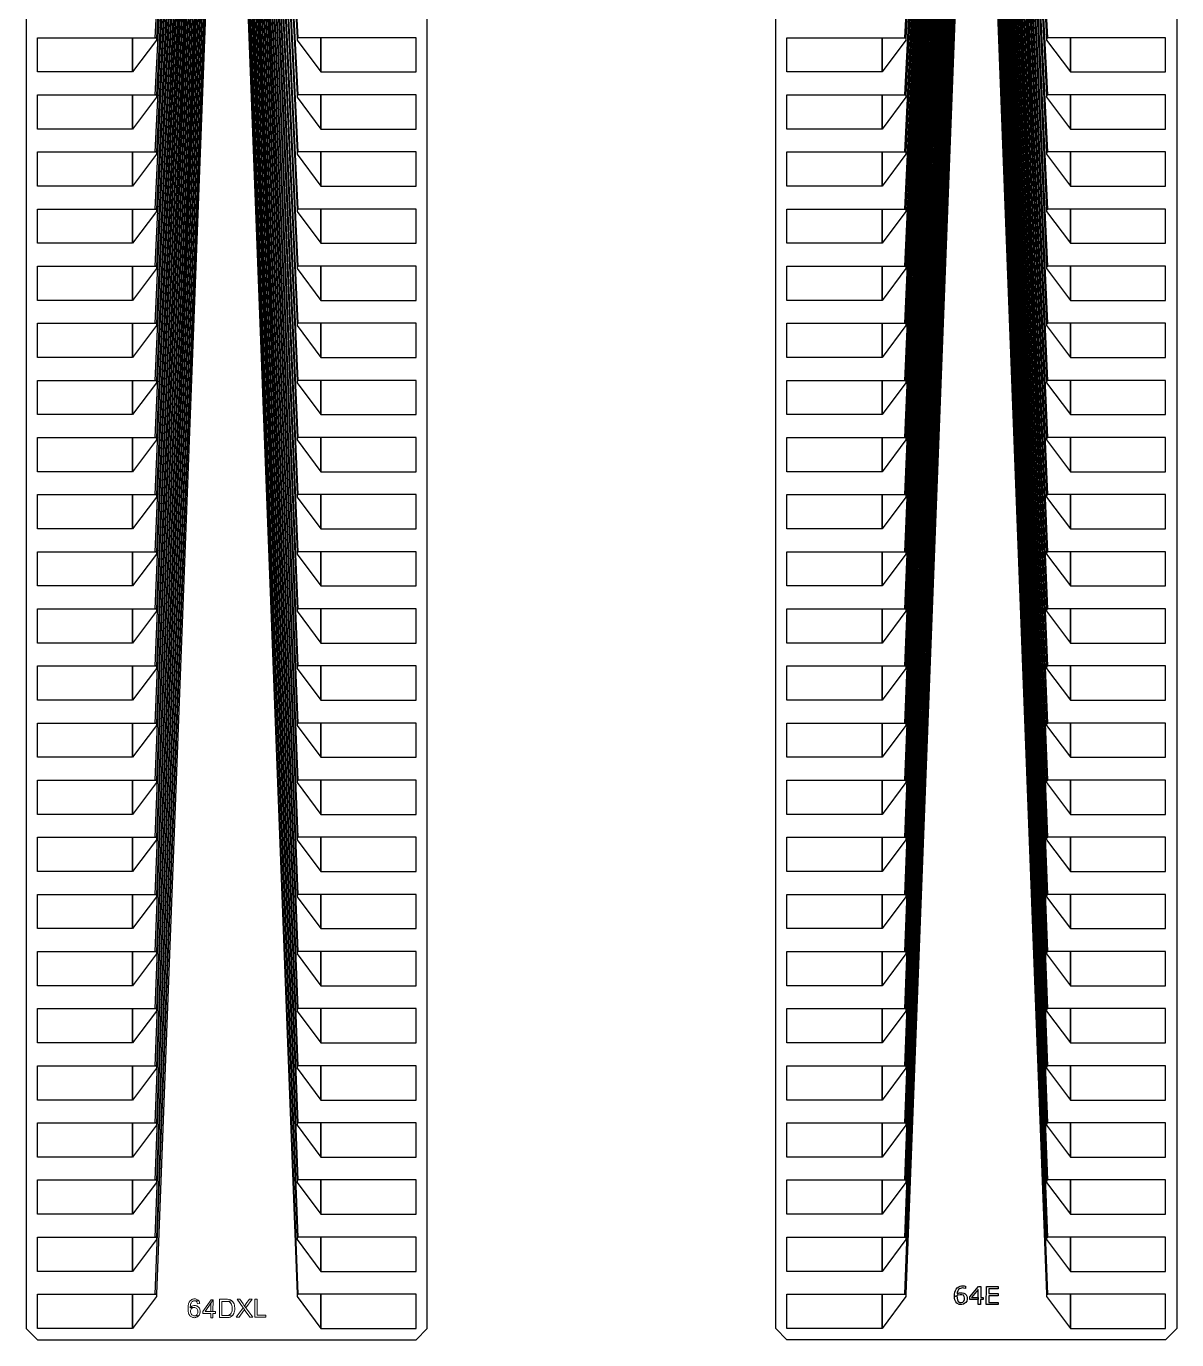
# Model space of a CAD drawing. Header units: inches. Extents: x 106592 to 209533, y 57057 to 74911.
# Drawn here: x 115401 to 117449, y 57217 to 59554 of the extents above; entities that cross this region are included whole.
import ezdxf

# ---------------------------------------------------------------- set-up
doc = ezdxf.new("R2010")
doc.units = ezdxf.units.IN
doc.header["$MEASUREMENT"] = 0
for name, color, linetype in [('metal', 221, 'Continuous'), ('nitride window', 40, 'Continuous'), ('profile', 140, 'Continuous')]:
    doc.layers.add(name, color=color, linetype=linetype)

msp = doc.modelspace()

# ---------------------------------------------------------------- linework, layer by layer
at = {"layer": 'metal'}
for points in [[(115723.8, 60537.8), (115725.4, 60537.8), (115633.1, 58314.4), (115631, 58314.4)], [(115633.1, 58416), (115631, 58416), (115720.6, 60537.8), (115722.2, 60537.8)], [(115717.4, 60537.8), (115719, 60537.8), (115633.1, 58517.6), (115631, 58517.6)], [(115633.1, 58619.3), (115631, 58619.3), (115714.2, 60537.8), (115715.8, 60537.8)], [(115633.1, 58720.9), (115631, 58720.9), (115711, 60537.8), (115712.6, 60537.8)], [(115707.8, 60537.8), (115709.4, 60537.8), (115633.1, 58822.5), (115631, 58822.5)], [(115727, 60537.8), (115728.6, 60537.8), (115633.1, 58212.8), (115631, 58212.8)], [(115730.2, 60537.8), (115731.8, 60537.8), (115633.1, 58111.2), (115631, 58111.2)], [(115755.8, 60537.8), (115757.4, 60537.8), (115633.1, 57298.4), (115631, 57298.4)], [(115752.6, 60537.8), (115754.2, 60537.8), (115633.1, 57400), (115631, 57400)], [(115733.4, 60537.8), (115735, 60537.8), (115633.1, 58009.6), (115631, 58009.6)], [(115633.1, 57908), (115631, 57908), (115736.6, 60537.8), (115738.2, 60537.8)], [(115633.1, 57806.4), (115631, 57806.4), (115739.8, 60537.8), (115741.4, 60537.8)], [(115633.1, 57603.2), (115631, 57603.2), (115746.2, 60537.8), (115747.8, 60537.8)], [(115749.4, 60537.8), (115751, 60537.8), (115633.1, 57501.6), (115631, 57501.6)], [(115698.2, 60537.8), (115699.8, 60537.8), (115633.1, 59127.3), (115631, 59127.3)], [(115633.1, 59228.9), (115631, 59228.9), (115695, 60537.8), (115696.6, 60537.8)], [(115691.8, 60537.8), (115693.4, 60537.8), (115633.1, 59330.5), (115631, 59330.5)], [(115633.1, 59432.1), (115631, 59432.1), (115688.6, 60537.8), (115690.2, 60537.8)], [(115633.1, 59533.7), (115631, 59533.7), (115685.4, 60537.8), (115687, 60537.8)], [(115701.4, 60537.8), (115703, 60537.8), (115633.1, 59025.7), (115631, 59025.7)], [(115704.6, 60537.8), (115706.2, 60537.8), (115633.1, 58924.1), (115631, 58924.1)], [(115743, 60537.8), (115744.6, 60537.8), (115633.1, 57704.8), (115631, 57704.8)], [(115760.6, 60537.8), (115759, 60537.8), (115883.4, 57298.4), (115885.5, 57298.4)], [(115763.8, 60537.8), (115762.2, 60537.8), (115883.4, 57400), (115885.5, 57400)], [(115767, 60537.8), (115765.4, 60537.8), (115883.4, 57501.6), (115885.5, 57501.6)], [(115883.4, 57603.2), (115885.5, 57603.2), (115770.2, 60537.8), (115768.6, 60537.8)], [(115773.4, 60537.8), (115771.8, 60537.8), (115883.4, 57704.8), (115885.5, 57704.8)], [(115883.4, 57806.4), (115885.5, 57806.4), (115776.6, 60537.8), (115775, 60537.8)], [(115883.4, 57908), (115885.5, 57908), (115779.8, 60537.8), (115778.2, 60537.8)], [(115783, 60537.8), (115781.4, 60537.8), (115883.4, 58009.6), (115885.5, 58009.6)], [(115786.2, 60537.8), (115784.6, 60537.8), (115883.4, 58111.2), (115885.5, 58111.2)], [(115789.4, 60537.8), (115787.8, 60537.8), (115883.4, 58212.8), (115885.5, 58212.8)], [(115792.6, 60537.8), (115791, 60537.8), (115883.4, 58314.4), (115885.5, 58314.4)], [(115883.4, 58416), (115885.5, 58416), (115795.8, 60537.8), (115794.2, 60537.8)], [(115799, 60537.8), (115797.4, 60537.8), (115883.4, 58517.6), (115885.5, 58517.6)], [(115883.4, 58619.3), (115885.5, 58619.3), (115802.2, 60537.8), (115800.6, 60537.8)], [(115883.4, 58720.9), (115885.5, 58720.9), (115805.4, 60537.8), (115803.8, 60537.8)], [(115808.6, 60537.8), (115807, 60537.8), (115883.4, 58822.5), (115885.5, 58822.5)], [(115811.8, 60537.8), (115810.2, 60537.8), (115883.4, 58924.1), (115885.5, 58924.1)], [(115815, 60537.8), (115813.4, 60537.8), (115883.4, 59025.7), (115885.5, 59025.7)], [(115818.2, 60537.8), (115816.6, 60537.8), (115883.4, 59127.3), (115885.5, 59127.3)], [(115883.4, 59228.9), (115885.5, 59228.9), (115821.4, 60537.8), (115819.8, 60537.8)], [(115824.6, 60537.8), (115823, 60537.8), (115883.4, 59330.5), (115885.5, 59330.5)], [(115883.4, 59432.1), (115885.5, 59432.1), (115827.8, 60537.8), (115826.2, 60537.8)], [(115883.4, 59533.7), (115885.5, 59533.7), (115831, 60537.8), (115829.4, 60537.8)], [(117057.7, 60537.8), (117059.3, 60537.8), (116967, 58314.4), (116964.9, 58314.4)], [(116967, 58416), (116964.9, 58416), (117054.5, 60537.8), (117056.1, 60537.8)], [(117051.3, 60537.8), (117052.9, 60537.8), (116967, 58517.6), (116964.9, 58517.6)], [(116967, 58619.3), (116964.9, 58619.3), (117048.1, 60537.8), (117049.7, 60537.8)], [(116967, 58720.9), (116964.9, 58720.9), (117044.9, 60537.8), (117046.5, 60537.8)], [(117041.7, 60537.8), (117043.3, 60537.8), (116967, 58822.5), (116964.9, 58822.5)], [(117060.9, 60537.8), (117062.5, 60537.8), (116967, 58212.8), (116964.9, 58212.8)], [(117064.1, 60537.8), (117065.7, 60537.8), (116967, 58111.2), (116964.9, 58111.2)], [(117089.7, 60537.8), (117091.3, 60537.8), (116967, 57298.4), (116964.9, 57298.4)], [(117086.5, 60537.8), (117088.1, 60537.8), (116967, 57400), (116964.9, 57400)], [(117067.3, 60537.8), (117068.9, 60537.8), (116967, 58009.6), (116964.9, 58009.6)], [(116967, 57908), (116964.9, 57908), (117070.5, 60537.8), (117072.1, 60537.8)], [(116967, 57806.4), (116964.9, 57806.4), (117073.7, 60537.8), (117075.3, 60537.8)], [(117076.9, 60537.8), (117078.5, 60537.8), (116967, 57704.8), (116964.9, 57704.8)], [(116967, 57603.2), (116964.9, 57603.2), (117080.1, 60537.8), (117081.7, 60537.8)], [(117083.3, 60537.8), (117084.9, 60537.8), (116967, 57501.6), (116964.9, 57501.6)], [(117032.1, 60537.8), (117033.7, 60537.8), (116967, 59127.3), (116964.9, 59127.3)], [(116967, 59228.9), (116964.9, 59228.9), (117028.9, 60537.8), (117030.5, 60537.8)], [(117025.7, 60537.8), (117027.3, 60537.8), (116967, 59330.5), (116964.9, 59330.5)], [(116967, 59432.1), (116964.9, 59432.1), (117022.5, 60537.8), (117024.1, 60537.8)], [(116967, 59533.7), (116964.9, 59533.7), (117019.3, 60537.8), (117020.9, 60537.8)], [(117035.3, 60537.8), (117036.9, 60537.8), (116967, 59025.7), (116964.9, 59025.7)], [(117038.5, 60537.8), (117040.1, 60537.8), (116967, 58924.1), (116964.9, 58924.1)], [(117094.5, 60537.8), (117092.9, 60537.8), (117217.3, 57298.4), (117219.4, 57298.4)], [(117097.7, 60537.8), (117096.1, 60537.8), (117217.3, 57400), (117219.4, 57400)], [(117100.9, 60537.8), (117099.3, 60537.8), (117217.3, 57501.6), (117219.4, 57501.6)], [(117217.3, 57603.2), (117219.4, 57603.2), (117104.1, 60537.8), (117102.5, 60537.8)], [(117107.3, 60537.8), (117105.7, 60537.8), (117217.3, 57704.8), (117219.4, 57704.8)], [(117217.3, 57806.4), (117219.4, 57806.4), (117110.5, 60537.8), (117108.9, 60537.8)], [(117217.3, 57908), (117219.4, 57908), (117113.7, 60537.8), (117112.1, 60537.8)], [(117116.9, 60537.8), (117115.3, 60537.8), (117217.3, 58009.6), (117219.4, 58009.6)], [(117120.1, 60537.8), (117118.5, 60537.8), (117217.3, 58111.2), (117219.4, 58111.2)], [(117123.3, 60537.8), (117121.7, 60537.8), (117217.3, 58212.8), (117219.4, 58212.8)], [(117126.5, 60537.8), (117124.9, 60537.8), (117217.3, 58314.4), (117219.4, 58314.4)], [(117217.3, 58416), (117219.4, 58416), (117129.7, 60537.8), (117128.1, 60537.8)], [(117132.9, 60537.8), (117131.3, 60537.8), (117217.3, 58517.6), (117219.4, 58517.6)], [(117217.3, 58619.3), (117219.4, 58619.3), (117136.1, 60537.8), (117134.5, 60537.8)], [(117217.3, 58720.9), (117219.4, 58720.9), (117139.3, 60537.8), (117137.7, 60537.8)], [(117142.5, 60537.8), (117140.9, 60537.8), (117217.3, 58822.5), (117219.4, 58822.5)], [(117145.7, 60537.8), (117144.1, 60537.8), (117217.3, 58924.1), (117219.4, 58924.1)], [(117148.9, 60537.8), (117147.3, 60537.8), (117217.3, 59025.7), (117219.4, 59025.7)], [(117152.1, 60537.8), (117150.5, 60537.8), (117217.3, 59127.3), (117219.4, 59127.3)], [(117217.3, 59228.9), (117219.4, 59228.9), (117155.3, 60537.8), (117153.7, 60537.8)], [(117158.5, 60537.8), (117156.9, 60537.8), (117217.3, 59330.5), (117219.4, 59330.5)], [(117217.3, 59432.1), (117219.4, 59432.1), (117161.7, 60537.8), (117160.1, 60537.8)], [(117217.3, 59533.7), (117219.4, 59533.7), (117164.9, 60537.8), (117163.3, 60537.8)], [(115421.4, 59533.7), (115590.8, 59533.7), (115590.8, 59472.7), (115421.4, 59472.7)], [(115590.8, 59472.7), (115590.8, 59533.7), (115633.1, 59533.7), (115633.1, 59529.5), (115590.8, 59472.7)], [(115925.7, 59472.7), (115925.7, 59533.7), (115883.4, 59533.7), (115883.4, 59529.5), (115925.7, 59472.7)], [(116095.1, 59533.7), (115925.7, 59533.7), (115925.7, 59472.7), (116095.1, 59472.7)], [(116755.3, 59533.7), (116924.6, 59533.7), (116924.6, 59472.7), (116755.3, 59472.7)], [(116924.6, 59472.7), (116924.6, 59533.7), (116967, 59533.7), (116967, 59529.5), (116924.6, 59472.7)], [(117259.6, 59472.7), (117259.6, 59533.7), (117217.3, 59533.7), (117217.3, 59529.5), (117259.6, 59472.7)], [(117428.9, 59533.7), (117259.6, 59533.7), (117259.6, 59472.7), (117428.9, 59472.7)], [(115421.4, 59432.1), (115590.8, 59432.1), (115590.8, 59371.1), (115421.4, 59371.1)], [(115590.8, 59371.1), (115590.8, 59432.1), (115633.1, 59432.1), (115633.1, 59427.8), (115590.8, 59371.1)], [(115925.7, 59371.1), (115925.7, 59432.1), (115883.4, 59432.1), (115883.4, 59427.8), (115925.7, 59371.1)], [(116095.1, 59432.1), (115925.7, 59432.1), (115925.7, 59371.1), (116095.1, 59371.1)], [(116755.3, 59432.1), (116924.6, 59432.1), (116924.6, 59371.1), (116755.3, 59371.1)], [(116924.6, 59371.1), (116924.6, 59432.1), (116967, 59432.1), (116967, 59427.8), (116924.6, 59371.1)], [(117259.6, 59371.1), (117259.6, 59432.1), (117217.3, 59432.1), (117217.3, 59427.8), (117259.6, 59371.1)], [(117428.9, 59432.1), (117259.6, 59432.1), (117259.6, 59371.1), (117428.9, 59371.1)], [(115421.4, 59330.5), (115590.8, 59330.5), (115590.8, 59269.5), (115421.4, 59269.5)], [(115590.8, 59269.5), (115590.8, 59330.5), (115633.1, 59330.5), (115633.1, 59326.2), (115590.8, 59269.5)], [(115925.7, 59269.5), (115925.7, 59330.5), (115883.4, 59330.5), (115883.4, 59326.2), (115925.7, 59269.5)], [(116095.1, 59330.5), (115925.7, 59330.5), (115925.7, 59269.5), (116095.1, 59269.5)], [(116755.3, 59330.5), (116924.6, 59330.5), (116924.6, 59269.5), (116755.3, 59269.5)], [(116924.6, 59269.5), (116924.6, 59330.5), (116967, 59330.5), (116967, 59326.2), (116924.6, 59269.5)], [(117259.6, 59269.5), (117259.6, 59330.5), (117217.3, 59330.5), (117217.3, 59326.2), (117259.6, 59269.5)], [(117428.9, 59330.5), (117259.6, 59330.5), (117259.6, 59269.5), (117428.9, 59269.5)], [(115421.4, 59228.9), (115590.8, 59228.9), (115590.8, 59167.9), (115421.4, 59167.9)], [(115590.8, 59167.9), (115590.8, 59228.9), (115633.1, 59228.9), (115633.1, 59224.6), (115590.8, 59167.9)], [(115925.7, 59167.9), (115925.7, 59228.9), (115883.4, 59228.9), (115883.4, 59224.6), (115925.7, 59167.9)], [(116095.1, 59228.9), (115925.7, 59228.9), (115925.7, 59167.9), (116095.1, 59167.9)], [(116755.3, 59228.9), (116924.6, 59228.9), (116924.6, 59167.9), (116755.3, 59167.9)], [(116924.6, 59167.9), (116924.6, 59228.9), (116967, 59228.9), (116967, 59224.6), (116924.6, 59167.9)], [(117259.6, 59167.9), (117259.6, 59228.9), (117217.3, 59228.9), (117217.3, 59224.6), (117259.6, 59167.9)], [(117428.9, 59228.9), (117259.6, 59228.9), (117259.6, 59167.9), (117428.9, 59167.9)], [(115421.4, 59127.3), (115590.8, 59127.3), (115590.8, 59066.3), (115421.4, 59066.3)], [(115590.8, 59066.3), (115590.8, 59127.3), (115633.1, 59127.3), (115633.1, 59123), (115590.8, 59066.3)], [(115925.7, 59066.3), (115925.7, 59127.3), (115883.4, 59127.3), (115883.4, 59123), (115925.7, 59066.3)], [(116095.1, 59127.3), (115925.7, 59127.3), (115925.7, 59066.3), (116095.1, 59066.3)], [(116755.3, 59127.3), (116924.6, 59127.3), (116924.6, 59066.3), (116755.3, 59066.3)], [(116924.6, 59066.3), (116924.6, 59127.3), (116967, 59127.3), (116967, 59123), (116924.6, 59066.3)], [(117259.6, 59066.3), (117259.6, 59127.3), (117217.3, 59127.3), (117217.3, 59123), (117259.6, 59066.3)], [(117428.9, 59127.3), (117259.6, 59127.3), (117259.6, 59066.3), (117428.9, 59066.3)], [(115421.4, 59025.7), (115590.8, 59025.7), (115590.8, 58964.7), (115421.4, 58964.7)], [(115590.8, 58964.7), (115590.8, 59025.7), (115633.1, 59025.7), (115633.1, 59021.4), (115590.8, 58964.7)], [(115925.7, 58964.7), (115925.7, 59025.7), (115883.4, 59025.7), (115883.4, 59021.4), (115925.7, 58964.7)], [(116095.1, 59025.7), (115925.7, 59025.7), (115925.7, 58964.7), (116095.1, 58964.7)], [(116755.3, 59025.7), (116924.6, 59025.7), (116924.6, 58964.7), (116755.3, 58964.7)], [(116924.6, 58964.7), (116924.6, 59025.7), (116967, 59025.7), (116967, 59021.4), (116924.6, 58964.7)], [(117259.6, 58964.7), (117259.6, 59025.7), (117217.3, 59025.7), (117217.3, 59021.4), (117259.6, 58964.7)], [(117428.9, 59025.7), (117259.6, 59025.7), (117259.6, 58964.7), (117428.9, 58964.7)], [(115421.4, 58924.1), (115590.8, 58924.1), (115590.8, 58863.1), (115421.4, 58863.1)], [(115590.8, 58863.1), (115590.8, 58924.1), (115633.1, 58924.1), (115633.1, 58919.8), (115590.8, 58863.1)], [(115925.7, 58863.1), (115925.7, 58924.1), (115883.4, 58924.1), (115883.4, 58919.8), (115925.7, 58863.1)], [(116095.1, 58924.1), (115925.7, 58924.1), (115925.7, 58863.1), (116095.1, 58863.1)], [(116755.3, 58924.1), (116924.6, 58924.1), (116924.6, 58863.1), (116755.3, 58863.1)], [(116924.6, 58863.1), (116924.6, 58924.1), (116967, 58924.1), (116967, 58919.8), (116924.6, 58863.1)], [(117259.6, 58863.1), (117259.6, 58924.1), (117217.3, 58924.1), (117217.3, 58919.8), (117259.6, 58863.1)], [(117428.9, 58924.1), (117259.6, 58924.1), (117259.6, 58863.1), (117428.9, 58863.1)], [(115421.4, 58822.5), (115590.8, 58822.5), (115590.8, 58761.5), (115421.4, 58761.5)], [(115590.8, 58761.5), (115590.8, 58822.5), (115633.1, 58822.5), (115633.1, 58818.2), (115590.8, 58761.5)], [(115925.7, 58761.5), (115925.7, 58822.5), (115883.4, 58822.5), (115883.4, 58818.2), (115925.7, 58761.5)], [(116095.1, 58822.5), (115925.7, 58822.5), (115925.7, 58761.5), (116095.1, 58761.5)], [(116755.3, 58822.5), (116924.6, 58822.5), (116924.6, 58761.5), (116755.3, 58761.5)], [(116924.6, 58761.5), (116924.6, 58822.5), (116967, 58822.5), (116967, 58818.2), (116924.6, 58761.5)], [(117259.6, 58761.5), (117259.6, 58822.5), (117217.3, 58822.5), (117217.3, 58818.2), (117259.6, 58761.5)], [(117428.9, 58822.5), (117259.6, 58822.5), (117259.6, 58761.5), (117428.9, 58761.5)], [(115421.4, 58720.9), (115590.8, 58720.9), (115590.8, 58659.9), (115421.4, 58659.9)], [(115590.8, 58659.9), (115590.8, 58720.9), (115633.1, 58720.9), (115633.1, 58716.6), (115590.8, 58659.9)], [(115925.7, 58659.9), (115925.7, 58720.9), (115883.4, 58720.9), (115883.4, 58716.6), (115925.7, 58659.9)], [(116095.1, 58720.9), (115925.7, 58720.9), (115925.7, 58659.9), (116095.1, 58659.9)], [(116755.3, 58720.9), (116924.6, 58720.9), (116924.6, 58659.9), (116755.3, 58659.9)], [(116924.6, 58659.9), (116924.6, 58720.9), (116967, 58720.9), (116967, 58716.6), (116924.6, 58659.9)], [(117259.6, 58659.9), (117259.6, 58720.9), (117217.3, 58720.9), (117217.3, 58716.6), (117259.6, 58659.9)], [(117428.9, 58720.9), (117259.6, 58720.9), (117259.6, 58659.9), (117428.9, 58659.9)], [(115421.4, 58619.3), (115590.8, 58619.3), (115590.8, 58558.3), (115421.4, 58558.3)], [(115590.8, 58558.3), (115590.8, 58619.3), (115633.1, 58619.3), (115633.1, 58615), (115590.8, 58558.3)], [(115925.7, 58558.3), (115925.7, 58619.3), (115883.4, 58619.3), (115883.4, 58615), (115925.7, 58558.3)], [(116095.1, 58619.3), (115925.7, 58619.3), (115925.7, 58558.3), (116095.1, 58558.3)], [(116755.3, 58619.3), (116924.6, 58619.3), (116924.6, 58558.3), (116755.3, 58558.3)], [(116924.6, 58558.3), (116924.6, 58619.3), (116967, 58619.3), (116967, 58615), (116924.6, 58558.3)], [(117259.6, 58558.3), (117259.6, 58619.3), (117217.3, 58619.3), (117217.3, 58615), (117259.6, 58558.3)], [(117428.9, 58619.3), (117259.6, 58619.3), (117259.6, 58558.3), (117428.9, 58558.3)], [(115421.4, 58517.6), (115590.8, 58517.6), (115590.8, 58456.7), (115421.4, 58456.7)], [(115590.8, 58456.7), (115590.8, 58517.6), (115633.1, 58517.6), (115633.1, 58513.4), (115590.8, 58456.7)], [(115925.7, 58456.7), (115925.7, 58517.6), (115883.4, 58517.6), (115883.4, 58513.4), (115925.7, 58456.7)], [(116095.1, 58517.6), (115925.7, 58517.6), (115925.7, 58456.7), (116095.1, 58456.7)], [(116755.3, 58517.6), (116924.6, 58517.6), (116924.6, 58456.7), (116755.3, 58456.7)], [(116924.6, 58456.7), (116924.6, 58517.6), (116967, 58517.6), (116967, 58513.4), (116924.6, 58456.7)], [(117259.6, 58456.7), (117259.6, 58517.6), (117217.3, 58517.6), (117217.3, 58513.4), (117259.6, 58456.7)], [(117428.9, 58517.6), (117259.6, 58517.6), (117259.6, 58456.7), (117428.9, 58456.7)], [(115421.4, 58416), (115590.8, 58416), (115590.8, 58355.1), (115421.4, 58355.1)], [(115590.8, 58355.1), (115590.8, 58416), (115633.1, 58416), (115633.1, 58411.8), (115590.8, 58355.1)], [(115925.7, 58355.1), (115925.7, 58416), (115883.4, 58416), (115883.4, 58411.8), (115925.7, 58355.1)], [(116095.1, 58416), (115925.7, 58416), (115925.7, 58355.1), (116095.1, 58355.1)], [(116755.3, 58416), (116924.6, 58416), (116924.6, 58355.1), (116755.3, 58355.1)], [(116924.6, 58355.1), (116924.6, 58416), (116967, 58416), (116967, 58411.8), (116924.6, 58355.1)], [(117259.6, 58355.1), (117259.6, 58416), (117217.3, 58416), (117217.3, 58411.8), (117259.6, 58355.1)], [(117428.9, 58416), (117259.6, 58416), (117259.6, 58355.1), (117428.9, 58355.1)], [(115421.4, 58314.4), (115590.8, 58314.4), (115590.8, 58253.5), (115421.4, 58253.5)], [(115590.8, 58253.5), (115590.8, 58314.4), (115633.1, 58314.4), (115633.1, 58310.2), (115590.8, 58253.5)], [(115925.7, 58253.5), (115925.7, 58314.4), (115883.4, 58314.4), (115883.4, 58310.2), (115925.7, 58253.5)], [(116095.1, 58314.4), (115925.7, 58314.4), (115925.7, 58253.5), (116095.1, 58253.5)], [(116755.3, 58314.4), (116924.6, 58314.4), (116924.6, 58253.5), (116755.3, 58253.5)], [(116924.6, 58253.5), (116924.6, 58314.4), (116967, 58314.4), (116967, 58310.2), (116924.6, 58253.5)], [(117259.6, 58253.5), (117259.6, 58314.4), (117217.3, 58314.4), (117217.3, 58310.2), (117259.6, 58253.5)], [(117428.9, 58314.4), (117259.6, 58314.4), (117259.6, 58253.5), (117428.9, 58253.5)], [(115421.4, 58212.8), (115590.8, 58212.8), (115590.8, 58151.9), (115421.4, 58151.9)], [(115590.8, 58151.9), (115590.8, 58212.8), (115633.1, 58212.8), (115633.1, 58208.6), (115590.8, 58151.9)], [(115925.7, 58151.9), (115925.7, 58212.8), (115883.4, 58212.8), (115883.4, 58208.6), (115925.7, 58151.9)], [(116095.1, 58212.8), (115925.7, 58212.8), (115925.7, 58151.9), (116095.1, 58151.9)], [(116755.3, 58212.8), (116924.6, 58212.8), (116924.6, 58151.9), (116755.3, 58151.9)], [(116924.6, 58151.9), (116924.6, 58212.8), (116967, 58212.8), (116967, 58208.6), (116924.6, 58151.9)], [(117259.6, 58151.9), (117259.6, 58212.8), (117217.3, 58212.8), (117217.3, 58208.6), (117259.6, 58151.9)], [(117428.9, 58212.8), (117259.6, 58212.8), (117259.6, 58151.9), (117428.9, 58151.9)], [(115421.4, 58111.2), (115590.8, 58111.2), (115590.8, 58050.3), (115421.4, 58050.3)], [(115590.8, 58050.3), (115590.8, 58111.2), (115633.1, 58111.2), (115633.1, 58107), (115590.8, 58050.3)], [(115925.7, 58050.3), (115925.7, 58111.2), (115883.4, 58111.2), (115883.4, 58107), (115925.7, 58050.3)], [(116095.1, 58111.2), (115925.7, 58111.2), (115925.7, 58050.3), (116095.1, 58050.3)], [(116755.3, 58111.2), (116924.6, 58111.2), (116924.6, 58050.3), (116755.3, 58050.3)], [(116924.6, 58050.3), (116924.6, 58111.2), (116967, 58111.2), (116967, 58107), (116924.6, 58050.3)], [(117259.6, 58050.3), (117259.6, 58111.2), (117217.3, 58111.2), (117217.3, 58107), (117259.6, 58050.3)], [(117428.9, 58111.2), (117259.6, 58111.2), (117259.6, 58050.3), (117428.9, 58050.3)], [(115421.4, 58009.6), (115590.8, 58009.6), (115590.8, 57948.7), (115421.4, 57948.7)], [(115590.8, 57948.7), (115590.8, 58009.6), (115633.1, 58009.6), (115633.1, 58005.4), (115590.8, 57948.7)], [(115925.7, 57948.7), (115925.7, 58009.6), (115883.4, 58009.6), (115883.4, 58005.4), (115925.7, 57948.7)], [(116095.1, 58009.6), (115925.7, 58009.6), (115925.7, 57948.7), (116095.1, 57948.7)], [(116755.3, 58009.6), (116924.6, 58009.6), (116924.6, 57948.7), (116755.3, 57948.7)], [(116924.6, 57948.7), (116924.6, 58009.6), (116967, 58009.6), (116967, 58005.4), (116924.6, 57948.7)], [(117259.6, 57948.7), (117259.6, 58009.6), (117217.3, 58009.6), (117217.3, 58005.4), (117259.6, 57948.7)], [(117428.9, 58009.6), (117259.6, 58009.6), (117259.6, 57948.7), (117428.9, 57948.7)], [(115421.4, 57908), (115590.8, 57908), (115590.8, 57847.1), (115421.4, 57847.1)], [(115590.8, 57847.1), (115590.8, 57908), (115633.1, 57908), (115633.1, 57903.8), (115590.8, 57847.1)], [(115925.7, 57847.1), (115925.7, 57908), (115883.4, 57908), (115883.4, 57903.8), (115925.7, 57847.1)], [(116095.1, 57908), (115925.7, 57908), (115925.7, 57847.1), (116095.1, 57847.1)], [(116755.3, 57908), (116924.6, 57908), (116924.6, 57847.1), (116755.3, 57847.1)], [(116924.6, 57847.1), (116924.6, 57908), (116967, 57908), (116967, 57903.8), (116924.6, 57847.1)], [(117259.6, 57847.1), (117259.6, 57908), (117217.3, 57908), (117217.3, 57903.8), (117259.6, 57847.1)], [(117428.9, 57908), (117259.6, 57908), (117259.6, 57847.1), (117428.9, 57847.1)], [(115421.4, 57806.4), (115590.8, 57806.4), (115590.8, 57745.5), (115421.4, 57745.5)], [(115590.8, 57745.5), (115590.8, 57806.4), (115633.1, 57806.4), (115633.1, 57802.2), (115590.8, 57745.5)], [(115925.7, 57745.5), (115925.7, 57806.4), (115883.4, 57806.4), (115883.4, 57802.2), (115925.7, 57745.5)], [(116095.1, 57806.4), (115925.7, 57806.4), (115925.7, 57745.5), (116095.1, 57745.5)], [(116755.3, 57806.4), (116924.6, 57806.4), (116924.6, 57745.5), (116755.3, 57745.5)], [(116924.6, 57745.5), (116924.6, 57806.4), (116967, 57806.4), (116967, 57802.2), (116924.6, 57745.5)], [(117259.6, 57745.5), (117259.6, 57806.4), (117217.3, 57806.4), (117217.3, 57802.2), (117259.6, 57745.5)], [(117428.9, 57806.4), (117259.6, 57806.4), (117259.6, 57745.5), (117428.9, 57745.5)], [(115421.4, 57704.8), (115590.8, 57704.8), (115590.8, 57643.9), (115421.4, 57643.9)], [(115590.8, 57643.9), (115590.8, 57704.8), (115633.1, 57704.8), (115633.1, 57700.6), (115590.8, 57643.9)], [(115925.7, 57643.9), (115925.7, 57704.8), (115883.4, 57704.8), (115883.4, 57700.6), (115925.7, 57643.9)], [(116095.1, 57704.8), (115925.7, 57704.8), (115925.7, 57643.9), (116095.1, 57643.9)], [(116755.3, 57704.8), (116924.6, 57704.8), (116924.6, 57643.9), (116755.3, 57643.9)], [(116924.6, 57643.9), (116924.6, 57704.8), (116967, 57704.8), (116967, 57700.6), (116924.6, 57643.9)], [(117259.6, 57643.9), (117259.6, 57704.8), (117217.3, 57704.8), (117217.3, 57700.6), (117259.6, 57643.9)], [(117428.9, 57704.8), (117259.6, 57704.8), (117259.6, 57643.9), (117428.9, 57643.9)], [(115421.4, 57603.2), (115590.8, 57603.2), (115590.8, 57542.2), (115421.4, 57542.2)], [(115590.8, 57542.2), (115590.8, 57603.2), (115633.1, 57603.2), (115633.1, 57599), (115590.8, 57542.2)], [(115925.7, 57542.2), (115925.7, 57603.2), (115883.4, 57603.2), (115883.4, 57599), (115925.7, 57542.2)], [(116095.1, 57603.2), (115925.7, 57603.2), (115925.7, 57542.2), (116095.1, 57542.2)], [(116755.3, 57603.2), (116924.6, 57603.2), (116924.6, 57542.2), (116755.3, 57542.2)], [(116924.6, 57542.2), (116924.6, 57603.2), (116967, 57603.2), (116967, 57599), (116924.6, 57542.2)], [(117259.6, 57542.2), (117259.6, 57603.2), (117217.3, 57603.2), (117217.3, 57599), (117259.6, 57542.2)], [(117428.9, 57603.2), (117259.6, 57603.2), (117259.6, 57542.2), (117428.9, 57542.2)], [(115421.4, 57501.6), (115590.8, 57501.6), (115590.8, 57440.6), (115421.4, 57440.6)], [(115590.8, 57440.6), (115590.8, 57501.6), (115633.1, 57501.6), (115633.1, 57497.4), (115590.8, 57440.6)], [(115925.7, 57440.6), (115925.7, 57501.6), (115883.4, 57501.6), (115883.4, 57497.4), (115925.7, 57440.6)], [(116095.1, 57501.6), (115925.7, 57501.6), (115925.7, 57440.6), (116095.1, 57440.6)], [(116755.3, 57501.6), (116924.6, 57501.6), (116924.6, 57440.6), (116755.3, 57440.6)], [(116924.6, 57440.6), (116924.6, 57501.6), (116967, 57501.6), (116967, 57497.4), (116924.6, 57440.6)], [(117259.6, 57440.6), (117259.6, 57501.6), (117217.3, 57501.6), (117217.3, 57497.4), (117259.6, 57440.6)], [(117428.9, 57501.6), (117259.6, 57501.6), (117259.6, 57440.6), (117428.9, 57440.6)], [(115421.4, 57400), (115590.8, 57400), (115590.8, 57339), (115421.4, 57339)], [(115590.8, 57339), (115590.8, 57400), (115633.1, 57400), (115633.1, 57395.8), (115590.8, 57339)], [(115925.7, 57339), (115925.7, 57400), (115883.4, 57400), (115883.4, 57395.8), (115925.7, 57339)], [(116095.1, 57400), (115925.7, 57400), (115925.7, 57339), (116095.1, 57339)], [(116755.3, 57400), (116924.6, 57400), (116924.6, 57339), (116755.3, 57339)], [(116924.6, 57339), (116924.6, 57400), (116967, 57400), (116967, 57395.8), (116924.6, 57339)], [(117259.6, 57339), (117259.6, 57400), (117217.3, 57400), (117217.3, 57395.8), (117259.6, 57339)], [(117428.9, 57400), (117259.6, 57400), (117259.6, 57339), (117428.9, 57339)], [(115421.4, 57298.4), (115590.8, 57298.4), (115590.8, 57237.4), (115421.4, 57237.4)], [(115590.8, 57237.4), (115590.8, 57298.4), (115633.1, 57298.4), (115633.1, 57294.2), (115590.8, 57237.4)], [(115925.7, 57237.4), (115925.7, 57298.4), (115883.4, 57298.4), (115883.4, 57294.2), (115925.7, 57237.4)], [(116095.1, 57298.4), (115925.7, 57298.4), (115925.7, 57237.4), (116095.1, 57237.4)], [(116755.3, 57298.4), (116924.6, 57298.4), (116924.6, 57237.4), (116755.3, 57237.4)], [(116924.6, 57237.4), (116924.6, 57298.4), (116967, 57298.4), (116967, 57294.2), (116924.6, 57237.4)], [(117072.7, 57312.8), (117072.8, 57308.5), (117070.2, 57309.4), (117068, 57309.6), (117065.7, 57309.3), (117062.5, 57308), (117060.8, 57306.8), (117059.4, 57304.3), (117058.3, 57301.6), (117057.9, 57298.8), (117059.6, 57299.7), (117061.9, 57300.6), (117064.9, 57301.1), (117067.1, 57301.1), (117070, 57300.4), (117072.3, 57299), (117074.3, 57297.3), (117075.5, 57294.9), (117075.9, 57292.5), (117076, 57289.5), (117075.1, 57286.1), (117073.6, 57283.8), (117071.9, 57282.4), (117069.4, 57280.8), (117066.6, 57280), (117064.3, 57280), (117061.6, 57280.2), (117057.8, 57282.2), (117055.5, 57284.7), (117054, 57288.3), (117053.4, 57291.3), (117053.3, 57294.4), (117057.7, 57295.7), (117057.9, 57291.4), (117058.5, 57288.4), (117059.8, 57285.4), (117062.7, 57283.9), (117065.2, 57283.8), (117068.3, 57284.4), (117070.2, 57286), (117071.4, 57289), (117071.3, 57292.1), (117070.8, 57294.4), (117069.2, 57296.5), (117066.6, 57297.4), (117063.2, 57297.4), (117059.6, 57296.6), (117058.4, 57296.2), (117057.7, 57295.8), (117053.2, 57294.5), (117053.2, 57294.8), (117053.2, 57295), (117053.3, 57298.4), (117054, 57302.1), (117055, 57304.8), (117056.3, 57307.2), (117058.2, 57309.6), (117060.9, 57311.4), (117063.6, 57312.7), (117066, 57313.1), (117067.8, 57313.3), (117069.2, 57313.3), (117070.9, 57313.2), (117072.1, 57313)], [(117096.1, 57311.9), (117100, 57311.9), (117100, 57292.4), (117104.7, 57292.4), (117104.7, 57288.9), (117099.9, 57288.9), (117099.9, 57279.9), (117095.8, 57280), (117095.7, 57288.8), (117095.8, 57306.6), (117083.7, 57292.4), (117095.6, 57292.4), (117095.7, 57288.9), (117080.5, 57288.9), (117080.5, 57293.9)], [(117110.1, 57311.9), (117131.1, 57311.9), (117131.1, 57308.1), (117114.4, 57308.1), (117114.4, 57299.4), (117131.1, 57299.4), (117131, 57295.6), (117114.3, 57295.7), (117114.3, 57283.8), (117131, 57283.7), (117131, 57279.9), (117110, 57279.9)], [(117259.6, 57237.4), (117259.6, 57298.4), (117217.3, 57298.4), (117217.3, 57294.2), (117259.6, 57237.4)], [(117428.9, 57298.4), (117259.6, 57298.4), (117259.6, 57237.4), (117428.9, 57237.4)]]:
    msp.add_lwpolyline(points, close=True, dxfattribs=at)
at = {"layer": 'metal', "color": 221, "lineweight": 0}
for points in [[(115701, 57290), (115699.8, 57290), (115698.4, 57289.7), (115697.1, 57289.4), (115695.9, 57288.8), (115694.7, 57288.1), (115693.7, 57287.3), (115692.8, 57286.3), (115692.5, 57285.9), (115691.9, 57285), (115691.4, 57284), (115690.9, 57282.9), (115690.4, 57281.7), (115690.1, 57280.4), (115689.8, 57279), (115689.6, 57277.5), (115689.4, 57275.9), (115689.3, 57274.2), (115689.3, 57272.5), (115689.3, 57272.1), (115689.3, 57270.4), (115689.4, 57268.7), (115689.6, 57267.2), (115689.9, 57265.7), (115690.3, 57264.4), (115690.7, 57263.2), (115691.2, 57262.1), (115691.8, 57261.1), (115692.4, 57260.3), (115693.1, 57259.5), (115694.2, 57258.6), (115695.3, 57257.9), (115696.5, 57257.3), (115697.8, 57256.9), (115699.2, 57256.7), (115700.6, 57256.6), (115702, 57256.7), (115703.3, 57256.9), (115704.7, 57257.4), (115705.9, 57258), (115706.9, 57258.7), (115707.9, 57259.7), (115700.5, 57259.9), (115699.9, 57259.9), (115698.5, 57260.3), (115697.2, 57260.9), (115696.4, 57261.5), (115695.5, 57262.5), (115694.8, 57263.8), (115694.3, 57265), (115694, 57266.3), (115693.9, 57267.7), (115693.9, 57267.8), (115694, 57269.3), (115694.4, 57270.6), (115694.9, 57271.8), (115695.8, 57272.9), (115696.5, 57273.6), (115693.3, 57274), (115693.3, 57274.8), (115693.4, 57276.5), (115693.5, 57278), (115693.7, 57279.3), (115694, 57280.5), (115694.4, 57281.6), (115694.8, 57282.5), (115695.5, 57283.7), (115696.4, 57284.8), (115697.4, 57285.6), (115698, 57286), (115699.3, 57286.5), (115700.8, 57286.7), (115708.3, 57286.9), (115707.3, 57287.8), (115706.4, 57288.6), (115705.2, 57289.2), (115703.9, 57289.6), (115702.5, 57289.9)], [(115694.1, 57275.2), (115693.3, 57274), (115696.5, 57273.6), (115697.7, 57274.3), (115699, 57274.7), (115700.4, 57274.8)], [(115701.2, 57278.4), (115700.9, 57278.4), (115699.5, 57278.2), (115698.1, 57277.9), (115696.8, 57277.3), (115696.2, 57277), (115695.1, 57276.2), (115694.1, 57275.2), (115700.4, 57274.8), (115701.4, 57274.8), (115702.7, 57274.4), (115703.9, 57273.8), (115704.9, 57272.9), (115705.1, 57272.7), (115705.8, 57271.7), (115706.3, 57270.5), (115706.6, 57269.1), (115706.8, 57267.5), (115706.7, 57267), (115706.6, 57265.5), (115706.2, 57264.2), (115705.7, 57263), (115704.9, 57261.9), (115704.3, 57261.3), (115703.2, 57260.5), (115701.9, 57260), (115700.5, 57259.9), (115707.9, 57259.7), (115708.8, 57260.8), (115709.5, 57262), (115709.7, 57262.3), (115710.2, 57263.6), (115710.6, 57264.9), (115710.8, 57266.3), (115710.9, 57267.8), (115710.9, 57267.8), (115710.8, 57269.3), (115710.5, 57270.7), (115710.2, 57272), (115709.6, 57273.3), (115708.9, 57274.4), (115708.1, 57275.4), (115707.5, 57276), (115706.4, 57276.8), (115705.2, 57277.5), (115703.9, 57278), (115702.6, 57278.3)], [(115708.3, 57286.9), (115700.8, 57286.7), (115701.1, 57286.7), (115702.5, 57286.4), (115703.7, 57285.9), (115704.8, 57285), (115705.2, 57284.3), (115705.8, 57283.1), (115706.3, 57281.5), (115710.3, 57281.9), (115710, 57283.2), (115709.6, 57284.6), (115709, 57285.8)], [(115733.8, 57288.6), (115730.6, 57288.6), (115715.9, 57267.9), (115715.9, 57264.3), (115729.8, 57264.3), (115729.8, 57256.6), (115733.7, 57256.6), (115733.7, 57264.2), (115738, 57264.2), (115738.1, 57267.8), (115733.7, 57267.9), (115719.8, 57267.9), (115729.8, 57282.3)], [(115733.8, 57288.6), (115729.8, 57282.3), (115729.8, 57267.9), (115719.8, 57267.9), (115733.7, 57267.9)], [(115756.7, 57289.5), (115745.4, 57289.5), (115745.4, 57256.7), (115757.2, 57256.7), (115757.8, 57256.7), (115760.3, 57256.8), (115762.5, 57257.2), (115764.4, 57257.8), (115766.4, 57258.9), (115767.8, 57260), (115749.7, 57260.5), (115749.7, 57285.6), (115756.6, 57285.6), (115767.4, 57286.7), (115766.9, 57287.1), (115764.8, 57288.2), (115762.5, 57289), (115761.7, 57289.2), (115759.5, 57289.4)], [(115767.4, 57286.7), (115756.6, 57285.6), (115757.8, 57285.6), (115760.4, 57285.4), (115762.3, 57285), (115763, 57284.6), (115764.8, 57283.2), (115766.4, 57281.3), (115766.8, 57280.5), (115767.5, 57278.5), (115767.9, 57276.1), (115768, 57273.3), (115768, 57271.5), (115767.7, 57269.1), (115767.2, 57267), (115767.2, 57266.9), (115766.1, 57264.6), (115764.8, 57262.8), (115764, 57262.2), (115761.8, 57261.1), (115761.6, 57261), (115759.5, 57260.7), (115756.7, 57260.5), (115749.7, 57260.5), (115767.8, 57260), (115769.4, 57261.9), (115769.7, 57262.2), (115770.8, 57264.2), (115771.6, 57266.6), (115772.1, 57268.4), (115772.4, 57270.7), (115772.5, 57273.3), (115772.5, 57274.1), (115772.3, 57276.6), (115771.9, 57278.9), (115771.2, 57281.1), (115770.3, 57283.1), (115769, 57285)], [(115787.4, 57274.1), (115775, 57257.4), (115780.1, 57257.4), (115788.1, 57268.6), (115788.4, 57268.9), (115789.7, 57271)], [(115781.5, 57289.5), (115776.5, 57289.5), (115787.4, 57274.1), (115789.7, 57271), (115789.9, 57270.7), (115791.1, 57268.8), (115799.2, 57257.4), (115804.4, 57257.4), (115792.3, 57274.4), (115789.9, 57277.3), (115789.8, 57277.5), (115788.8, 57279.1), (115787.3, 57281.3)], [(115803.5, 57289.5), (115798.9, 57289.5), (115792.5, 57281), (115792.4, 57280.9), (115791.1, 57279.1), (115789.9, 57277.3), (115792.3, 57274.4)], [(115812.2, 57289.5), (115808, 57289.5), (115808, 57257.4), (115828, 57257.4), (115828, 57261.2), (115812.2, 57261.2)]]:
    msp.add_lwpolyline(points, close=True, dxfattribs=at)
at = {"layer": 'nitride window'}
for points in [[(115421.4, 59533.7), (115590.8, 59533.7), (115590.8, 59472.7), (115421.4, 59472.7)], [(116095.1, 59533.7), (115925.7, 59533.7), (115925.7, 59472.7), (116095.1, 59472.7)], [(116755.3, 59533.7), (116924.6, 59533.7), (116924.6, 59472.7), (116755.3, 59472.7)], [(117428.9, 59533.7), (117259.6, 59533.7), (117259.6, 59472.7), (117428.9, 59472.7)], [(115421.4, 59432.1), (115590.8, 59432.1), (115590.8, 59371.1), (115421.4, 59371.1)], [(116095.1, 59432.1), (115925.7, 59432.1), (115925.7, 59371.1), (116095.1, 59371.1)], [(116755.3, 59432.1), (116924.6, 59432.1), (116924.6, 59371.1), (116755.3, 59371.1)], [(117428.9, 59432.1), (117259.6, 59432.1), (117259.6, 59371.1), (117428.9, 59371.1)], [(115421.4, 59330.5), (115590.8, 59330.5), (115590.8, 59269.5), (115421.4, 59269.5)], [(116095.1, 59330.5), (115925.7, 59330.5), (115925.7, 59269.5), (116095.1, 59269.5)], [(116755.3, 59330.5), (116924.6, 59330.5), (116924.6, 59269.5), (116755.3, 59269.5)], [(117428.9, 59330.5), (117259.6, 59330.5), (117259.6, 59269.5), (117428.9, 59269.5)], [(115421.4, 59228.9), (115590.8, 59228.9), (115590.8, 59167.9), (115421.4, 59167.9)], [(116095.1, 59228.9), (115925.7, 59228.9), (115925.7, 59167.9), (116095.1, 59167.9)], [(116755.3, 59228.9), (116924.6, 59228.9), (116924.6, 59167.9), (116755.3, 59167.9)], [(117428.9, 59228.9), (117259.6, 59228.9), (117259.6, 59167.9), (117428.9, 59167.9)], [(115421.4, 59127.3), (115590.8, 59127.3), (115590.8, 59066.3), (115421.4, 59066.3)], [(116095.1, 59127.3), (115925.7, 59127.3), (115925.7, 59066.3), (116095.1, 59066.3)], [(116755.3, 59127.3), (116924.6, 59127.3), (116924.6, 59066.3), (116755.3, 59066.3)], [(117428.9, 59127.3), (117259.6, 59127.3), (117259.6, 59066.3), (117428.9, 59066.3)], [(115421.4, 59025.7), (115590.8, 59025.7), (115590.8, 58964.7), (115421.4, 58964.7)], [(116095.1, 59025.7), (115925.7, 59025.7), (115925.7, 58964.7), (116095.1, 58964.7)], [(116755.3, 59025.7), (116924.6, 59025.7), (116924.6, 58964.7), (116755.3, 58964.7)], [(117428.9, 59025.7), (117259.6, 59025.7), (117259.6, 58964.7), (117428.9, 58964.7)], [(115421.4, 58924.1), (115590.8, 58924.1), (115590.8, 58863.1), (115421.4, 58863.1)], [(116095.1, 58924.1), (115925.7, 58924.1), (115925.7, 58863.1), (116095.1, 58863.1)], [(116755.3, 58924.1), (116924.6, 58924.1), (116924.6, 58863.1), (116755.3, 58863.1)], [(117428.9, 58924.1), (117259.6, 58924.1), (117259.6, 58863.1), (117428.9, 58863.1)], [(115421.4, 58822.5), (115590.8, 58822.5), (115590.8, 58761.5), (115421.4, 58761.5)], [(116095.1, 58822.5), (115925.7, 58822.5), (115925.7, 58761.5), (116095.1, 58761.5)], [(116755.3, 58822.5), (116924.6, 58822.5), (116924.6, 58761.5), (116755.3, 58761.5)], [(117428.9, 58822.5), (117259.6, 58822.5), (117259.6, 58761.5), (117428.9, 58761.5)], [(115421.4, 58720.9), (115590.8, 58720.9), (115590.8, 58659.9), (115421.4, 58659.9)], [(116095.1, 58720.9), (115925.7, 58720.9), (115925.7, 58659.9), (116095.1, 58659.9)], [(116755.3, 58720.9), (116924.6, 58720.9), (116924.6, 58659.9), (116755.3, 58659.9)], [(117428.9, 58720.9), (117259.6, 58720.9), (117259.6, 58659.9), (117428.9, 58659.9)], [(115421.4, 58619.3), (115590.8, 58619.3), (115590.8, 58558.3), (115421.4, 58558.3)], [(116095.1, 58619.3), (115925.7, 58619.3), (115925.7, 58558.3), (116095.1, 58558.3)], [(116755.3, 58619.3), (116924.6, 58619.3), (116924.6, 58558.3), (116755.3, 58558.3)], [(117428.9, 58619.3), (117259.6, 58619.3), (117259.6, 58558.3), (117428.9, 58558.3)], [(115421.4, 58517.6), (115590.8, 58517.6), (115590.8, 58456.7), (115421.4, 58456.7)], [(116095.1, 58517.6), (115925.7, 58517.6), (115925.7, 58456.7), (116095.1, 58456.7)], [(116755.3, 58517.6), (116924.6, 58517.6), (116924.6, 58456.7), (116755.3, 58456.7)], [(117428.9, 58517.6), (117259.6, 58517.6), (117259.6, 58456.7), (117428.9, 58456.7)], [(115421.4, 58416), (115590.8, 58416), (115590.8, 58355.1), (115421.4, 58355.1)], [(116095.1, 58416), (115925.7, 58416), (115925.7, 58355.1), (116095.1, 58355.1)], [(116755.3, 58416), (116924.6, 58416), (116924.6, 58355.1), (116755.3, 58355.1)], [(117428.9, 58416), (117259.6, 58416), (117259.6, 58355.1), (117428.9, 58355.1)], [(115421.4, 58314.4), (115590.8, 58314.4), (115590.8, 58253.5), (115421.4, 58253.5)], [(116095.1, 58314.4), (115925.7, 58314.4), (115925.7, 58253.5), (116095.1, 58253.5)], [(116755.3, 58314.4), (116924.6, 58314.4), (116924.6, 58253.5), (116755.3, 58253.5)], [(117428.9, 58314.4), (117259.6, 58314.4), (117259.6, 58253.5), (117428.9, 58253.5)], [(115421.4, 58212.8), (115590.8, 58212.8), (115590.8, 58151.9), (115421.4, 58151.9)], [(116095.1, 58212.8), (115925.7, 58212.8), (115925.7, 58151.9), (116095.1, 58151.9)], [(116755.3, 58212.8), (116924.6, 58212.8), (116924.6, 58151.9), (116755.3, 58151.9)], [(117428.9, 58212.8), (117259.6, 58212.8), (117259.6, 58151.9), (117428.9, 58151.9)], [(115421.4, 58111.2), (115590.8, 58111.2), (115590.8, 58050.3), (115421.4, 58050.3)], [(116095.1, 58111.2), (115925.7, 58111.2), (115925.7, 58050.3), (116095.1, 58050.3)], [(116755.3, 58111.2), (116924.6, 58111.2), (116924.6, 58050.3), (116755.3, 58050.3)], [(117428.9, 58111.2), (117259.6, 58111.2), (117259.6, 58050.3), (117428.9, 58050.3)], [(115421.4, 58009.6), (115590.8, 58009.6), (115590.8, 57948.7), (115421.4, 57948.7)], [(116095.1, 58009.6), (115925.7, 58009.6), (115925.7, 57948.7), (116095.1, 57948.7)], [(116755.3, 58009.6), (116924.6, 58009.6), (116924.6, 57948.7), (116755.3, 57948.7)], [(117428.9, 58009.6), (117259.6, 58009.6), (117259.6, 57948.7), (117428.9, 57948.7)], [(115421.4, 57908), (115590.8, 57908), (115590.8, 57847.1), (115421.4, 57847.1)], [(116095.1, 57908), (115925.7, 57908), (115925.7, 57847.1), (116095.1, 57847.1)], [(116755.3, 57908), (116924.6, 57908), (116924.6, 57847.1), (116755.3, 57847.1)], [(117428.9, 57908), (117259.6, 57908), (117259.6, 57847.1), (117428.9, 57847.1)], [(115421.4, 57806.4), (115590.8, 57806.4), (115590.8, 57745.5), (115421.4, 57745.5)], [(116095.1, 57806.4), (115925.7, 57806.4), (115925.7, 57745.5), (116095.1, 57745.5)], [(116755.3, 57806.4), (116924.6, 57806.4), (116924.6, 57745.5), (116755.3, 57745.5)], [(117428.9, 57806.4), (117259.6, 57806.4), (117259.6, 57745.5), (117428.9, 57745.5)], [(115421.4, 57704.8), (115590.8, 57704.8), (115590.8, 57643.9), (115421.4, 57643.9)], [(116095.1, 57704.8), (115925.7, 57704.8), (115925.7, 57643.9), (116095.1, 57643.9)], [(116755.3, 57704.8), (116924.6, 57704.8), (116924.6, 57643.9), (116755.3, 57643.9)], [(117428.9, 57704.8), (117259.6, 57704.8), (117259.6, 57643.9), (117428.9, 57643.9)], [(115421.4, 57603.2), (115590.8, 57603.2), (115590.8, 57542.2), (115421.4, 57542.2)], [(116095.1, 57603.2), (115925.7, 57603.2), (115925.7, 57542.2), (116095.1, 57542.2)], [(116755.3, 57603.2), (116924.6, 57603.2), (116924.6, 57542.2), (116755.3, 57542.2)], [(117428.9, 57603.2), (117259.6, 57603.2), (117259.6, 57542.2), (117428.9, 57542.2)], [(115421.4, 57501.6), (115590.8, 57501.6), (115590.8, 57440.6), (115421.4, 57440.6)], [(116095.1, 57501.6), (115925.7, 57501.6), (115925.7, 57440.6), (116095.1, 57440.6)], [(116755.3, 57501.6), (116924.6, 57501.6), (116924.6, 57440.6), (116755.3, 57440.6)], [(117428.9, 57501.6), (117259.6, 57501.6), (117259.6, 57440.6), (117428.9, 57440.6)], [(115421.4, 57400), (115590.8, 57400), (115590.8, 57339), (115421.4, 57339)], [(116095.1, 57400), (115925.7, 57400), (115925.7, 57339), (116095.1, 57339)], [(116755.3, 57400), (116924.6, 57400), (116924.6, 57339), (116755.3, 57339)], [(117428.9, 57400), (117259.6, 57400), (117259.6, 57339), (117428.9, 57339)], [(115421.4, 57298.4), (115590.8, 57298.4), (115590.8, 57237.4), (115421.4, 57237.4)], [(116095.1, 57298.4), (115925.7, 57298.4), (115925.7, 57237.4), (116095.1, 57237.4)], [(116755.3, 57298.4), (116924.6, 57298.4), (116924.6, 57237.4), (116755.3, 57237.4)], [(117428.9, 57298.4), (117259.6, 57298.4), (117259.6, 57237.4), (117428.9, 57237.4)]]:
    msp.add_lwpolyline(points, close=True, dxfattribs=at)
at = {"layer": 'profile'}
for points in [[(115803.2, 60728.1), (115803.2, 62998.1), (115800.7, 63998.1), (115801.2, 71689.5), (115787.2, 72529.5), (115783.2, 72579.5), (115758.2, 72708.1), (115733.2, 72579.5), (115729.2, 72529.5), (115715.2, 71689.5), (115715.7, 63998.1), (115713.2, 62998.1), (115713.2, 60728.1), (115693.2, 60708.1), (115421.4, 60708.1), (115401.4, 60688.1), (115401.4, 57237.4), (115421.4, 57217.4), (116095.1, 57217.4), (116115.1, 57237.4), (116115.1, 60688.1), (116095.1, 60708.1), (115823.2, 60708.1)], [(116735.3, 60688.1), (116755.3, 60708.1), (117428.9, 60708.1), (117448.9, 60688.1), (117448.9, 57237.4), (117428.9, 57217.4), (116755.3, 57217.4), (116735.3, 57237.4)]]:
    msp.add_lwpolyline(points, close=True, dxfattribs=at)

doc.saveas('drawing.dxf')
